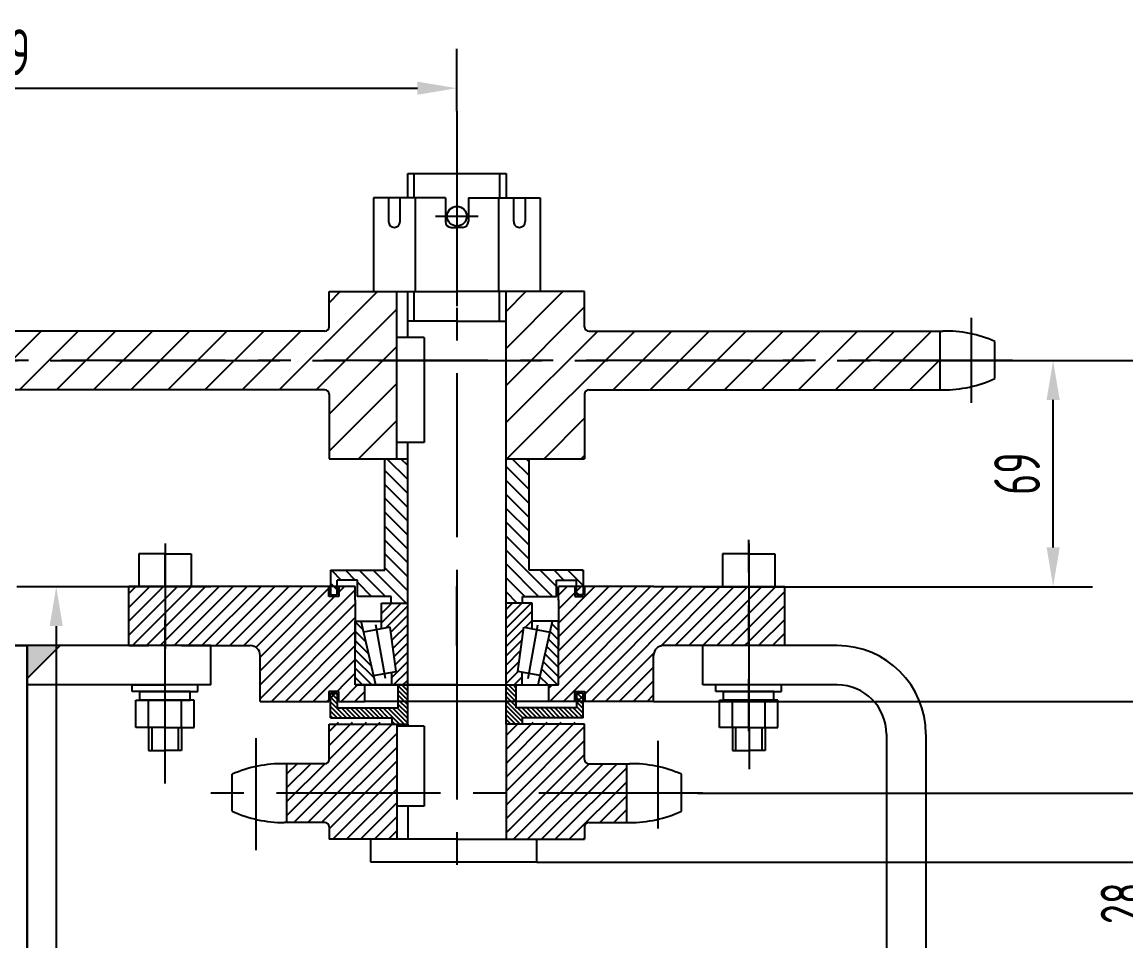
# Model space of a CAD drawing. Header units: millimetres. Extents: x 0 to 10092, y -1 to 7128.
# Drawn here: x 5688 to 6697, y 2661 to 3502 of the extents above; entities that cross this region are included whole.
import ezdxf

# ---------------------------------------------------------------- set-up
doc = ezdxf.new("R2010")
doc.units = ezdxf.units.MM
doc.header["$LTSCALE"] = 120
doc.linetypes.add('G', pattern=[2, 1.25, -0.25, 0.25, -0.25])
for name, color, linetype in [('01', 7, 'Continuous'), ('02', 1, 'Continuous'), ('05', 4, 'G'), ('08', 1, 'Continuous'), ('10', 1, 'Continuous'), ('L1GEA', 7, 'Continuous')]:
    doc.layers.add(name, color=color, linetype=linetype)
doc.styles.get("Standard").update_dxf_attribs({"font": 'isocp', "width": 0.707, "bigfont": 'intecad.shx'})
doc.dimstyles.new('INTE', dxfattribs={"dimscale": 12, "dimtxt": 3.5, "dimasz": 3, "dimexe": 3, "dimexo": 0, "dimgap": 1, "dimtad": 1, "dimdec": 3, "dimdsep": 46, "dimtxsty": 'Standard', "dimcen": 0, "dimclrd": 1, "dimclre": 1, "dimclrt": 3, "dimaunit": 1, "dimadec": 0, "dimazin": 0, "dimtfac": 1, "dimtdec": 3, "dimtmove": 0, "dimatfit": 0, "dimfxl": 3, "dimarcsym": 0})
pattern_1 = [(135, (-9217.6504, -6187.3764), (-2.12132034, -2.12132034), [])]

# ---------------------------------------------------------------- blocks, each defined once
blk = doc.blocks.new('*D141')
at = {"layer": '08', "color": 1, "lineweight": -2}
for p, q in [((6728.3, 2916.7), (6728.3, 2952.7)), ((6310.3, 2880.7), (6764.3, 2880.7)), ((6728.3, 2880.7), (6728.3, 2796.7)), ((6305.5, 2796.7), (6764.3, 2796.7)), ((6728.3, 2760.7), (6728.3, 2667.3))]:
    blk.add_line(p, q, dxfattribs=at)
at = {"layer": '08', "color": 1}
for points in [[(6722.3, 2916.7), (6734.3, 2916.7), (6728.3, 2880.7)], [(6722.3, 2760.7), (6734.3, 2760.7), (6728.3, 2796.7)]]:
    blk.add_solid(points, dxfattribs=at)
at = {"layer": 'Defpoints', "color": 0}
for p in [(6310.3, 2880.7), (6305.5, 2796.7), (6728.3, 2796.7)]:
    blk.add_point(p, dxfattribs=at)
at = {"layer": '08', "color": 3, "insert": (6695.3, 2696), "char_height": 42, "attachment_point": 5, "rotation": 90}
blk.add_mtext('28', dxfattribs=at)
blk = doc.blocks.new('*D142')
at = {"layer": '08', "color": 1, "lineweight": -2}
for p, q in [((6892, 2916.7), (6892, 2952.7)), ((6265.3, 2880.7), (6928, 2880.7)), ((6892, 2880.7), (6892, 2733.7)), ((6158.5, 2733.7), (6928, 2733.7)), ((6892, 2697.7), (6892, 2600))]:
    blk.add_line(p, q, dxfattribs=at)
at = {"layer": '08', "color": 1}
for points in [[(6886, 2916.7), (6898, 2916.7), (6892, 2880.7)], [(6886, 2697.7), (6898, 2697.7), (6892, 2733.7)]]:
    blk.add_solid(points, dxfattribs=at)
at = {"layer": 'Defpoints', "color": 0}
for p in [(6265.3, 2880.7), (6158.5, 2733.7), (6892, 2733.7)]:
    blk.add_point(p, dxfattribs=at)
at = {"layer": '08', "color": 3, "insert": (6859, 2630.8), "char_height": 42, "attachment_point": 5, "rotation": 90}
blk.add_mtext('49', dxfattribs=at)
blk = doc.blocks.new('*D144')
at = {"layer": '08', "color": 1, "lineweight": -2}
for p, q in [((5248.3, 3334.9), (5248.3, 3477.9)), ((6085.3, 3421), (6085.3, 3477.9)), ((5284.3, 3441.9), (6049.3, 3441.9))]:
    blk.add_line(p, q, dxfattribs=at)
at = {"layer": '08', "color": 1}
for points in [[(5284.3, 3447.9), (5284.3, 3435.9), (5248.3, 3441.9)], [(6049.3, 3447.9), (6049.3, 3435.9), (6085.3, 3441.9)]]:
    blk.add_solid(points, dxfattribs=at)
at = {"layer": 'Defpoints', "color": 0}
for p in [(6085.3, 3441.9), (6085.3, 3421), (5248.3, 3334.9)]:
    blk.add_point(p, dxfattribs=at)
at = {"layer": '08', "color": 3, "insert": (5666.8, 3474.9), "char_height": 42, "attachment_point": 5}
blk.add_mtext('279', dxfattribs=at)
blk = doc.blocks.new('*D147')
at = {"layer": '08', "color": 1, "lineweight": -2}
for p, q in [((6472.4, 3192.7), (6666.8, 3192.7)), ((6630.8, 3021.7), (6630.8, 3156.7)), ((6310.3, 2985.7), (6666.8, 2985.7))]:
    blk.add_line(p, q, dxfattribs=at)
at = {"layer": '08', "color": 1}
for points in [[(6624.8, 3156.7), (6636.8, 3156.7), (6630.8, 3192.7)], [(6624.8, 3021.7), (6636.8, 3021.7), (6630.8, 2985.7)]]:
    blk.add_solid(points, dxfattribs=at)
at = {"layer": 'Defpoints', "color": 0}
for p in [(6472.4, 3192.7), (6630.8, 3192.7), (6310.3, 2985.7)]:
    blk.add_point(p, dxfattribs=at)
at = {"layer": '08', "color": 3, "insert": (6597.8, 3089.2), "char_height": 42, "attachment_point": 5, "rotation": 90}
blk.add_mtext('69', dxfattribs=at)
blk = doc.blocks.new('*D148')
at = {"layer": '08', "color": 1, "lineweight": -2}
for p, q in [((5860.3, 2985.7), (5682.8, 2985.7)), ((5718.8, 2949.7), (5718.8, 921.7)), ((5408.5, 885.7), (5754.8, 885.7))]:
    blk.add_line(p, q, dxfattribs=at)
at = {"layer": '08', "color": 1}
for points in [[(5712.8, 2949.7), (5724.8, 2949.7), (5718.8, 2985.7)], [(5712.8, 921.7), (5724.8, 921.7), (5718.8, 885.7)]]:
    blk.add_solid(points, dxfattribs=at)
at = {"layer": 'Defpoints', "color": 0}
for p in [(5860.3, 2985.7), (5408.5, 885.7), (5718.8, 885.7)]:
    blk.add_point(p, dxfattribs=at)
at = {"layer": '08', "color": 3, "insert": (5685.8, 1935.7), "char_height": 42, "attachment_point": 5, "rotation": 90}
blk.add_mtext('700', dxfattribs=at)
blk = doc.blocks.new('*D149')
at = {"layer": '08', "color": 1, "lineweight": -2}
for p, q in [((6664.1, 3192.7), (7049.1, 3192.7)), ((7013.1, 2832.7), (7013.1, 3156.7)), ((6305.5, 2796.7), (7049.1, 2796.7))]:
    blk.add_line(p, q, dxfattribs=at)
at = {"layer": '08', "color": 1}
for points in [[(7007.1, 3156.7), (7019.1, 3156.7), (7013.1, 3192.7)], [(7007.1, 2832.7), (7019.1, 2832.7), (7013.1, 2796.7)]]:
    blk.add_solid(points, dxfattribs=at)
at = {"layer": 'Defpoints', "color": 0}
for p in [(6664.1, 3192.7), (7013.1, 3192.7), (6305.5, 2796.7)]:
    blk.add_point(p, dxfattribs=at)
at = {"layer": '08', "color": 3, "insert": (6980.1, 2994.7), "char_height": 42, "attachment_point": 5, "rotation": 90}
blk.add_mtext('132', dxfattribs=at)
blk = doc.blocks.new('*U138')
at = {"layer": '01'}
for p, q in [((-28.6, 25.43), (0, 25.43)), ((-28.6, 3.5), (-28.6, 25.43)), ((0, 25.43), (0, 0)), ((-28.6, 20.82), (-21.35, 20.82)), ((-21.35, 17.32), (-28.6, 17.32)), ((-19.6, 19.07), (-19.6, 19.07)), ((-28.6, 12.71), (0, 12.71)), ((-28.6, 3.5), (-21.35, 3.5)), ((-19.6, 1.75), (-19.6, 0)), ((-19.6, -1.75), (-19.6, 0)), ((0, -25.43), (0, 0)), ((-28.6, -3.5), (-28.6, -25.43)), ((-28.6, -3.5), (-21.35, -3.5)), ((-28.6, -12.71), (0, -12.71)), ((-21.35, -17.32), (-28.6, -17.32)), ((-19.6, -19.07), (-19.6, -19.07)), ((-28.6, -20.82), (-21.35, -20.82)), ((-28.6, -25.43), (0, -25.43))]:
    blk.add_line(p, q, dxfattribs=at)
for centre, start, end in [((-21.35, 19.07), 0, 90), ((-21.35, 19.07), 270, 0), ((-21.35, 1.75), 0.0941, 90), ((-21.35, -1.75), 270.0001, 359.9059), ((-21.35, -19.07), 0, 90), ((-21.35, -19.07), 270, 0)]:
    blk.add_arc(centre, 1.75, start, end, dxfattribs=at)
at = {"layer": '05'}
blk.add_line((-31.77, 0), (4.43, 0), dxfattribs=at)
blk = doc.blocks.new('*U91')
at = {"layer": '01'}
for p, q in [((-8.4, 0), (-8.4, 8.89)), ((-8.4, 8.89), (0, 8.89)), ((0, 8.89), (0, 0)), ((-8.4, 5), (0, 5)), ((0, -8.89), (0, 0)), ((-8.4, 0), (-8.4, -8.89)), ((-8.4, -5), (0, -5)), ((-8.4, -8.89), (0, -8.89))]:
    blk.add_line(p, q, dxfattribs=at)
at = {"layer": '05'}
blk.add_line((-9.45, 0), (1.05, 0), dxfattribs=at)

msp = doc.modelspace()

# ---------------------------------------------------------------- hatches: boundary and pattern name
at = {"layer": '01', "linetype": 'Continuous'}
msp.add_hatch(color=7, dxfattribs=at).paths.add_polyline_path([(5722.3343, 2931.7366), (5692.3343, 2931.7366), (5692.3343, 2901.7366)])
at = {"layer": '02', "linetype": 'Continuous'}
h = msp.add_hatch(dxfattribs=at)
h.set_pattern_fill('_USER', color=1, scale=24, angle=45, style=0, pattern_type=0)
h.set_pattern_definition([(45, (5033.52, 1937.205), (-16.97056, 16.97056), [])])
h.paths.add_polyline_path([(6028.0697, 3192.7377), (5982.8381, 3255.7326), (5968.4541, 3255.7326), (5968.4541, 3223.4802, -0.414213562), (5964.6441, 3219.6702), (5643.1591, 3219.6702), (5643.1591, 3192.7377)])
h.paths.add_polyline_path([(5968.4541, 3161.9952), (5968.4541, 3102.7358), (6030.4343, 3102.7358), (6030.4343, 3189.4445), (6028.0697, 3192.7377), (5643.1591, 3192.7377), (5643.1591, 3165.8052), (5964.6441, 3165.8052, -0.414213562)])
h.paths.add_polyline_path([(6030.4343, 3255.7326), (6009.0593, 3255.7326), (5982.8381, 3255.7326), (6028.0697, 3192.7377), (6030.4343, 3192.7377)])
h.paths.add_polyline_path([(6143.6713, 3102.7358), (6202.2145, 3102.7358), (6202.2145, 3161.9952, -0.414213562), (6206.0245, 3165.8052), (6527.5094, 3165.8052), (6527.5094, 3192.7377), (6196.3021, 3192.7377)])
h.paths.add_polyline_path([(6196.3021, 3192.7377), (6130.3343, 3192.7377), (6130.3343, 3102.7358), (6143.6713, 3102.7358)])
h.paths.add_polyline_path([(6196.3021, 3192.7377), (6212.0515, 3219.6702), (6206.0245, 3219.6702, -0.414213562), (6202.2145, 3223.4802), (6202.2145, 3255.7326), (6130.3343, 3255.7326), (6130.3343, 3192.7377)])
h.paths.add_polyline_path([(6212.0515, 3219.6702), (6196.3021, 3192.7377), (6527.5094, 3192.7377), (6527.5094, 3219.6702)])
h.paths.add_polyline_path([(5670.9135, 3210.0077), (5675.1804, 3210.0077), (5675.1804, 3215.5462), (5670.9135, 3215.5462)], flags=24)
h.paths.add_polyline_path([(6141.6645, 3100.1558), (6145.9314, 3100.1558), (6145.9314, 3105.6942), (6141.6645, 3105.6942)], flags=9)
h = msp.add_hatch(dxfattribs=at)
h.set_pattern_fill('_USER', color=1, scale=9, angle=45, style=0, pattern_type=0)
h.set_pattern_definition([(45, (-25502.453, -9330.994), (-6.363961, 6.363961), [])])
h.paths.add_polyline_path([(5818.3343, 2985.7366), (5818.3343, 2931.7366), (5860.3343, 2931.7366), (5896.3343, 2931.7366, -0.414213562), (5905.3343, 2922.7366), (5905.3343, 2880.7366), (6001.1048, 2880.7366), (6001.1048, 2895.7318), (5995.3343, 2895.7318, -0.414213562), (5992.3343, 2898.7318), (5992.3343, 2931.7318), (5992.3343, 2973.7318), (5992.3343, 2985.7366)])
h.paths.add_polyline_path([(5785.3343, 2931.7366), (5803.3343, 2931.7366), (5818.3343, 2931.7366), (5818.3343, 2985.7366), (5794.3343, 2985.7366), (5785.3343, 2985.7366)])
h.paths.add_polyline_path([(6178.3343, 2985.7366), (6178.3343, 2973.4318), (6178.3343, 2931.7318), (6178.3343, 2898.7318, -0.414213562), (6175.3343, 2895.7318), (6169.5638, 2895.7318), (6169.5638, 2880.7366), (6265.3343, 2880.7366), (6265.3343, 2922.7366, -0.414213562), (6274.3343, 2931.7366), (6337.3343, 2931.7366), (6352.3343, 2931.7366), (6352.3343, 2985.7366), (6265.3343, 2985.7366)])
h.paths.add_polyline_path([(6352.5907, 2931.7366), (6385.3343, 2931.7366), (6385.3343, 2985.7366), (6352.4548, 2985.7366)])
h = msp.add_hatch(dxfattribs=at)
h.set_pattern_fill('_USER', color=1, scale=3, angle=135, style=0, pattern_type=0)
h.set_pattern_definition(pattern_1)
h.paths.add_polyline_path([(5975.8343, 2888.2414), (5969.8343, 2888.2414), (5969.8343, 2880.7414), (5975.8343, 2880.7414)])
h = msp.add_hatch(dxfattribs=at)
h.set_pattern_fill('_USER', color=1, scale=3, angle=135, style=0, pattern_type=0)
h.set_pattern_definition(pattern_1)
h.paths.add_polyline_path([(6200.8343, 2888.2414), (6194.8343, 2888.2414), (6194.8343, 2880.7414), (6200.8343, 2880.7414)])
at = {"layer": '10'}
h = msp.add_hatch(dxfattribs=at)
h.set_pattern_fill('_USER', color=256, scale=9, angle=135, style=0, pattern_type=0)
h.set_pattern_definition([(135, (-7627.879, -7749.299), (-6.363961, -6.363961), [])])
h.paths.add_polyline_path([(6200.8343, 3000.7401), (6151.3343, 3000.7401), (6151.3343, 3102.7358), (6130.3343, 3102.7358), (6130.3343, 2985.7366), (6176.3419, 2985.7366), (6176.3419, 2991.7401), (6194.8343, 2991.7401), (6194.8343, 2985.7366), (6200.8343, 2985.7366)])
h.paths.add_polyline_path([(6176.3419, 2985.7366), (6130.3343, 2985.7366), (6130.3343, 2970.7318), (6145.3343, 2970.7318), (6145.3343, 2976.7302), (6176.3419, 2976.7302)])
h.paths.add_polyline_path([(6040.3343, 3102.7358), (6019.3343, 3102.7358), (6019.3343, 3000.7401), (5969.8343, 3000.7401), (5969.8343, 2985.7366), (5975.8343, 2985.7366), (5975.8343, 2991.7401), (5994.3267, 2991.7401), (5994.3267, 2985.7366), (6040.3343, 2985.7366)])
h.paths.add_polyline_path([(6040.3343, 2985.7366), (5994.3267, 2985.7366), (5994.3267, 2976.7302), (6025.3343, 2976.7302), (6025.3343, 2970.7318), (6040.3343, 2970.7318)])
h.paths.add_polyline_path([(5975.8343, 2985.7366), (5969.8343, 2985.7366), (5969.8343, 2978.2318), (5975.8343, 2978.2318)])
h.paths.add_polyline_path([(6200.8343, 2985.7366), (6194.8343, 2985.7366), (6194.8343, 2978.2318), (6200.8343, 2978.2318)])
h = msp.add_hatch(dxfattribs=at)
h.set_pattern_fill('_USER', color=256, scale=6, angle=225, style=0, pattern_type=0)
h.set_pattern_definition([(225, (6085.334, 2970.732), (4.24264, -4.24264), [])])
h.paths.add_polyline_path([(6040.3343, 2970.7318), (6016.3343, 2970.7318), (6016.3343, 2947.1726), (6024.1802, 2948.5938), (6029.6669, 2908.013), (6025.6913, 2907.2929), (6025.6913, 2895.7318), (6040.3343, 2895.7318)])
h.paths.add_polyline_path([(6130.3343, 2895.7318), (6144.9773, 2895.7318), (6144.9773, 2907.2929), (6141.0016, 2908.013), (6146.4884, 2948.5938), (6154.3343, 2947.1726), (6154.3343, 2970.7318), (6130.3343, 2970.7318)])
h = msp.add_hatch(dxfattribs=at)
h.set_pattern_fill('_USER', color=256, scale=6, angle=134.9999992, style=0, pattern_type=0)
h.set_pattern_definition([(135, (6085.334, 2970.732), (-4.24264, -4.24264), [])])
h.paths.add_polyline_path([(5997.7216, 2954.2318), (5992.3343, 2954.2318), (5992.3343, 2895.7318), (6011.0483, 2895.7318)])
h.paths.add_polyline_path([(6178.3343, 2954.2318), (6172.9469, 2954.2318), (6159.6203, 2895.7318), (6178.3343, 2895.7318)])
h = msp.add_hatch(dxfattribs=at)
h.set_pattern_fill('_USER', color=256, scale=3, angle=135, style=0, pattern_type=0)
h.set_pattern_definition(pattern_1)
h.paths.add_polyline_path([(6040.3343, 2880.7414), (6031.3343, 2880.7414), (6031.3343, 2874.7414), (5975.8343, 2874.7414), (5975.8343, 2880.7414), (5969.8343, 2880.7414), (5969.8343, 2865.7414), (6025.6913, 2865.7414), (6025.6913, 2859.7414), (6032.8343, 2859.7414), (6040.3343, 2859.7414)])
h.paths.add_polyline_path([(6040.3343, 2895.7366), (6031.3343, 2895.7366), (6031.3343, 2880.7414), (6040.3343, 2880.7414)])
h.paths.add_polyline_path([(6139.3343, 2895.7366), (6130.3343, 2895.7366), (6130.3343, 2880.7414), (6139.3343, 2880.7414)])
h.paths.add_polyline_path([(6200.8343, 2880.7414), (6194.8343, 2880.7414), (6194.8343, 2874.7414), (6139.3343, 2874.7414), (6139.3343, 2880.7414), (6130.3343, 2880.7414), (6130.3343, 2859.7414), (6137.8343, 2859.7414), (6144.9773, 2859.7414), (6144.9773, 2865.7414), (6200.8343, 2865.7414)])
h = msp.add_hatch(dxfattribs=at)
h.set_pattern_fill('_USER', color=256, scale=9, angle=45, style=0, pattern_type=0)
h.set_pattern_definition([(45, (-9217.65, -6185.486), (-6.363961, 6.363961), [])])
h.paths.add_polyline_path([(6202.2145, 2861.6314), (6137.8343, 2861.6314), (6130.3343, 2861.6314), (6130.3343, 2796.7266), (6240.7681, 2796.7266), (6240.7681, 2823.6591), (6206.0245, 2823.6591, -0.414213562), (6202.2145, 2827.4691)])
h.paths.add_polyline_path([(6240.7681, 2796.7266), (6130.3343, 2796.7266), (6130.3343, 2754.7941), (6202.2145, 2754.7941), (6202.2145, 2765.9841, -0.414213562), (6206.0245, 2769.7941), (6240.7681, 2769.7941)])
h.paths.add_polyline_path([(6030.4343, 2861.6314), (5968.4541, 2861.6314), (5968.4541, 2827.4691, -0.414213562), (5964.6441, 2823.6591), (5929.9004, 2823.6591), (5929.9004, 2796.7266), (6030.4343, 2796.7266)])
h.paths.add_polyline_path([(6030.4343, 2796.7266), (5929.9004, 2796.7266), (5929.9004, 2769.7941), (5964.6441, 2769.7941, -0.414213562), (5968.4541, 2765.9841), (5968.4541, 2754.7941), (6030.4343, 2754.7941)])

# ---------------------------------------------------------------- linework, layer by layer
for p, q in [((6040.3343, 3213.7358), (6040.3343, 3255.7326)), ((6130.3343, 2859.7414), (6130.3343, 3255.7326)), ((6527.5094, 3165.8052), (6527.5094, 3219.6702)), ((6040.3343, 2857.9041), (6040.3343, 3117.7358)), ((5929.9004, 2769.7941), (5929.9004, 2823.6591)), ((6240.7681, 2769.7941), (6240.7681, 2823.6591))]:
    msp.add_line(p, q)
for centre, radius, start, end in [((6531.7423, 3105.3842), 114.3, 66.3598745, 90.8982045), ((6529.9664, 3280.1052), 114.3, 269.9920503, 294.6155737), ((5925.7319, 2709.0528), 114.6194, 89.1366244, 113.6054047), ((6245.001, 2709.3732), 114.3, 66.3598745, 90.8982045), ((5927.4434, 2884.0941), 114.3, 245.3844261, 270.0079493), ((6243.2251, 2884.0941), 114.3, 269.9920503, 294.6155737)]:
    msp.add_arc(centre, radius, start, end)
at = {"layer": '01'}
for p, q in [((6040.3343, 3341.5326), (6040.3343, 3363.7326)), ((6040.3343, 3363.7326), (6130.3343, 3363.7326)), ((6130.3343, 3363.7326), (6130.3343, 3341.5326)), ((6085.3343, 3228.7358), (6040.3343, 3228.7358)), ((6085.3343, 3228.7358), (6130.3343, 3228.7358)), ((5964.6441, 3219.6702), (5640.718, 3219.6702)), ((6055.3343, 3213.7358), (6030.4343, 3213.7358)), ((6206.0245, 3219.6702), (6529.9505, 3219.6702)), ((5964.6441, 3165.8052), (5640.718, 3165.8052)), ((5968.4541, 3161.9952), (5968.4541, 3102.7358)), ((6202.2145, 3161.9952), (6202.2145, 3102.7358)), ((6206.0245, 3165.8052), (6529.9505, 3165.8052)), ((6055.3343, 3117.7358), (6030.4343, 3117.7358)), ((5968.4541, 3102.7358), (6040.3343, 3102.7358)), ((6019.3343, 3000.7449), (6019.3343, 3102.7358)), ((6130.3343, 3102.7358), (6202.2145, 3102.7358)), ((6151.3343, 3000.7449), (6151.3343, 3102.7358)), ((5794.3343, 3015.7366), (5794.3343, 2985.7366)), ((5818.3343, 3015.7366), (5794.3343, 3015.7366)), ((5818.3343, 3015.7366), (5842.3343, 3015.7366)), ((5842.3343, 3015.7366), (5842.3343, 2985.7366)), ((6328.3343, 3015.7366), (6328.3343, 2985.7366)), ((6352.3343, 3015.7366), (6328.3343, 3015.7366)), ((6352.3343, 3015.7366), (6376.3343, 3015.7366)), ((6376.3343, 3015.7366), (6376.3343, 2985.7366)), ((5994.3267, 2976.7302), (5994.3267, 2991.7401)), ((6176.3419, 2976.7302), (6176.3419, 2991.7401)), ((6176.3419, 2976.7302), (6176.3419, 2991.7401)), ((5794.3343, 2985.7366), (5818.3343, 2985.7366)), ((5842.3343, 2985.7366), (5818.3343, 2985.7366)), ((5994.3267, 2976.7302), (5994.3267, 2988.7401)), ((6176.3419, 2976.7302), (6176.3419, 2988.7401)), ((6176.3419, 2976.7302), (6176.3419, 2988.7401)), ((6025.3343, 2976.7302), (5994.3267, 2976.7302)), ((6025.3343, 2976.7302), (5994.3267, 2976.7302)), ((6016.3343, 2970.7318), (6040.3343, 2970.7318)), ((6016.3343, 2947.1726), (6016.3343, 2970.7318)), ((6025.3343, 2970.727), (6025.3343, 2976.7302)), ((6040.3343, 2895.7318), (6040.3343, 2970.7318)), ((6130.3343, 2895.7318), (6130.3343, 2970.7318)), ((6154.3343, 2970.7318), (6130.3343, 2970.7318)), ((6145.3343, 2970.727), (6145.3343, 2976.7302)), ((6145.3343, 2976.7302), (6176.3419, 2976.7302)), ((6145.3343, 2976.7302), (6176.3419, 2976.7302)), ((6154.3343, 2947.1726), (6154.3343, 2970.7318)), ((5992.3343, 2895.7318), (5992.3343, 2954.2318)), ((5992.3343, 2954.2318), (6016.3343, 2954.2318)), ((6011.0483, 2895.7318), (5997.7216, 2954.2318)), ((6178.3343, 2954.2318), (6154.3343, 2954.2318)), ((6159.6203, 2895.7318), (6172.9469, 2954.2318)), ((6178.3343, 2895.7318), (6178.3343, 2954.2318)), ((6024.1802, 2948.5938), (6000.0036, 2944.2147)), ((6029.6669, 2908.013), (6024.1802, 2948.5938)), ((6141.0016, 2908.013), (6146.4884, 2948.5938)), ((6146.4884, 2948.5938), (6170.665, 2944.2147)), ((5785.3343, 2931.7366), (5803.3343, 2931.7366)), ((5833.3343, 2931.7366), (5896.3343, 2931.7366)), ((5860.3343, 2895.7366), (5860.3343, 2931.7366)), ((6009.0992, 2904.2876), (6029.6669, 2908.013)), ((6025.6913, 2895.7318), (6025.6913, 2907.2929)), ((6161.5693, 2904.2876), (6141.0016, 2908.013)), ((6144.9773, 2895.7318), (6144.9773, 2907.2929)), ((5788.3343, 2895.7366), (5818.3343, 2895.7366)), ((5788.3343, 2889.7366), (5788.3343, 2895.7366)), ((5818.3343, 2889.7366), (5788.3343, 2889.7366)), ((5795.2343, 2889.7366), (5818.3343, 2889.7366)), ((5795.2343, 2881.9366), (5795.2343, 2889.7366)), ((5848.3343, 2895.7366), (5818.3343, 2895.7366)), ((5818.3343, 2889.7366), (5848.3343, 2889.7366)), ((5841.4343, 2889.7366), (5818.3343, 2889.7366)), ((5841.4343, 2881.9366), (5841.4343, 2889.7366)), ((5848.3343, 2889.7366), (5848.3343, 2895.7366)), ((6085.3343, 2895.7318), (5992.3343, 2895.7318)), ((6085.3343, 2895.7318), (6025.6913, 2895.7318)), ((6031.3343, 2895.7366), (6031.3343, 2874.7414)), ((6085.3343, 2895.7318), (6144.9773, 2895.7318)), ((6085.3343, 2895.7318), (6178.3343, 2895.7318)), ((6139.3343, 2895.7366), (6139.3343, 2874.7414)), ((6322.3343, 2889.7366), (6322.3343, 2895.7366)), ((6352.3343, 2889.7366), (6322.3343, 2889.7366)), ((6329.2343, 2889.7366), (6352.3343, 2889.7366)), ((6329.2343, 2881.9366), (6329.2343, 2889.7366)), ((6375.4343, 2889.7366), (6352.3343, 2889.7366)), ((6352.3343, 2889.7366), (6382.3343, 2889.7366)), ((6375.4343, 2881.9366), (6375.4343, 2889.7366)), ((6382.3343, 2889.7366), (6382.3343, 2895.7366)), ((5818.3343, 2881.9366), (5795.2343, 2881.9366)), ((5818.3343, 2881.9366), (5841.4343, 2881.9366)), ((5905.3343, 2880.7366), (5968.3343, 2880.7414)), ((6265.3343, 2880.7366), (6169.5638, 2880.7366)), ((6352.3343, 2881.9366), (6329.2343, 2881.9366)), ((6352.3343, 2881.9366), (6375.4343, 2881.9366)), ((5968.4541, 2827.4691), (5968.4541, 2859.7414)), ((5968.4541, 2859.7414), (6032.8343, 2859.7414)), ((6025.6913, 2865.7414), (6025.6913, 2859.7414)), ((6030.4343, 2859.7414), (6030.4343, 2754.7341)), ((6055.3343, 2857.9041), (6030.4343, 2857.9041)), ((6032.8343, 2859.7414), (6040.3343, 2859.7414)), ((6032.8343, 2859.7414), (6040.3343, 2859.7414)), ((6040.3343, 2859.7414), (6040.3343, 2857.9041)), ((6040.3343, 2859.7414), (6040.3343, 2857.9041)), ((6055.3343, 2857.9041), (6055.3343, 2784.7941)), ((6137.8343, 2859.7414), (6130.3343, 2859.7414)), ((6130.3343, 2859.7414), (6130.3343, 2754.7341)), ((6202.2145, 2859.7414), (6137.8343, 2859.7414)), ((6144.9773, 2865.7414), (6144.9773, 2859.7414)), ((6144.9773, 2865.7414), (6144.9773, 2859.7414)), ((6202.2145, 2827.4691), (6202.2145, 2859.7414)), ((6202.2145, 2827.4691), (6202.2145, 2859.7414)), ((5803.3343, 2856.7366), (5803.3343, 2835.7366)), ((5833.3343, 2856.7366), (5833.3343, 2835.7366)), ((6337.3343, 2856.7366), (6337.3343, 2835.7366)), ((6367.3343, 2856.7366), (6367.3343, 2835.7366)), ((5803.3343, 2835.7366), (5818.3343, 2835.7366)), ((5833.3343, 2835.7366), (5818.3343, 2835.7366)), ((6337.3343, 2835.7366), (6352.3343, 2835.7366)), ((6337.3343, 2835.7366), (6352.3343, 2835.7366)), ((6367.3343, 2835.7366), (6352.3343, 2835.7366)), ((6367.3343, 2835.7366), (6352.3343, 2835.7366)), ((5964.6441, 2823.6591), (5927.4593, 2823.6591)), ((6206.0245, 2823.6591), (6243.2093, 2823.6591)), ((6055.3343, 2784.7941), (6030.4343, 2784.7941)), ((6040.3343, 2784.7941), (6040.3343, 2754.7341)), ((6040.3343, 2784.7941), (6040.3343, 2754.7341)), ((5964.6441, 2769.7941), (5927.4593, 2769.7941)), ((6206.0245, 2769.7941), (6243.2093, 2769.7941)), ((5968.4541, 2765.9841), (5968.4541, 2754.7341)), ((6202.2145, 2765.9841), (6202.2145, 2754.7341)), ((6202.2145, 2765.9841), (6202.2145, 2754.7341)), ((6085.3343, 2754.7341), (5968.4541, 2754.7341)), ((6006.3968, 2754.7341), (6006.3968, 2733.7386)), ((6085.3343, 2754.7341), (6202.2145, 2754.7341)), ((6158.4882, 2733.7386), (6158.4882, 2754.7341)), ((6006.3968, 2733.7386), (6158.4882, 2733.7386))]:
    msp.add_line(p, q, dxfattribs=at)
at = {"layer": '01', "color": 7, "linetype": 'Continuous'}
for p, q in [((6030.4343, 3102.7358), (6030.4343, 3255.7326)), ((5969.8343, 3000.7401), (6019.3343, 3000.7401)), ((5969.8343, 3000.7401), (5969.8343, 2978.2318)), ((6197.3419, 3000.7401), (6151.3343, 3000.7401)), ((6200.8343, 3000.7401), (6151.3343, 3000.7401)), ((6200.8343, 3000.7401), (6200.8343, 2978.2318)), ((5994.3267, 2991.7401), (5975.8343, 2991.7401)), ((5975.8343, 2978.2318), (5975.8343, 2991.7318)), ((6176.3419, 2991.7401), (6194.8343, 2991.7401)), ((6194.8343, 2978.2318), (6194.8343, 2991.7318)), ((5992.3343, 2985.7366), (5785.3343, 2985.7366)), ((5785.3343, 2931.7366), (5785.3343, 2985.7366)), ((5968.3343, 2976.7273), (5968.3343, 2985.7414)), ((5968.3343, 2976.7177), (5968.3343, 2985.7318)), ((5977.3343, 2985.7414), (5977.3343, 2976.7273)), ((5977.3343, 2985.7318), (5977.3343, 2976.7177)), ((5992.3343, 2973.4318), (5992.3343, 2985.7366)), ((6085.3343, 2931.7318), (6085.3343, 2985.7318)), ((6178.3343, 2973.4318), (6178.3343, 2985.7366)), ((6265.3343, 2985.7366), (6178.3343, 2985.7366)), ((6193.3343, 2985.7414), (6193.3343, 2976.7273)), ((6193.3343, 2985.7318), (6193.3343, 2976.7177)), ((6202.3343, 2976.7273), (6202.3343, 2985.7414)), ((6202.3343, 2976.7177), (6202.3343, 2985.7318)), ((6265.3343, 2985.7366), (6385.3343, 2985.7366)), ((6385.3343, 2931.7366), (6385.3343, 2985.7366)), ((5977.3343, 2976.7273), (5968.3343, 2976.7273)), ((5977.3343, 2976.7177), (5968.3343, 2976.7177)), ((5969.8343, 2978.2318), (5975.8343, 2978.2318)), ((5992.3343, 2973.7318), (5992.3343, 2931.7318)), ((6178.3343, 2973.7318), (6178.3343, 2931.7318)), ((6193.3343, 2976.7273), (6202.3343, 2976.7273)), ((6193.3343, 2976.7177), (6202.3343, 2976.7177)), ((6200.8343, 2978.2318), (6194.8343, 2978.2318)), ((6085.3343, 2942.9309), (6085.3343, 2903.9671)), ((5341.3343, 2931.7366), (5692.3343, 2931.7366)), ((5692.3343, 2931.7366), (5452.3343, 2931.7366)), ((5860.3343, 2931.7366), (5692.3343, 2931.7366)), ((5692.3343, 2931.7366), (5692.3343, 2895.7366)), ((5692.3343, 2931.7366), (5692.3343, 2151.7366)), ((5692.3343, 2556.7366), (5692.3343, 2931.7366)), ((5860.3343, 2931.7366), (5692.3343, 2931.7366)), ((5722.3343, 2931.7366), (5692.3343, 2901.7366)), ((5992.3343, 2895.7318), (5992.3343, 2931.7318)), ((6085.3343, 2931.7318), (6085.3343, 2877.7318)), ((6178.3343, 2895.7318), (6178.3343, 2931.7318)), ((6337.3343, 2931.7366), (6274.3343, 2931.7366)), ((6433.3343, 2931.7366), (6310.3343, 2931.7366)), ((6310.3343, 2895.7366), (6310.3343, 2931.7366)), ((5905.3343, 2880.7366), (5905.3343, 2922.7366)), ((6265.3343, 2880.7366), (6265.3343, 2922.7366)), ((5692.3343, 2895.7366), (5692.3343, 2901.7366)), ((5860.3343, 2895.7366), (5692.3343, 2895.7366)), ((5860.3343, 2895.7366), (5692.3343, 2895.7366)), ((5977.3343, 2889.7554), (5968.3343, 2889.7554)), ((5968.3343, 2889.7554), (5968.3343, 2880.7366)), ((5977.3343, 2889.7554), (5968.3343, 2889.7554)), ((5968.3343, 2889.7554), (5968.3343, 2880.7414)), ((5969.8343, 2865.7414), (5969.8343, 2888.2414)), ((5969.8343, 2888.2414), (5975.8343, 2888.2414)), ((5975.8343, 2888.2414), (5975.8343, 2874.7414)), ((5977.3343, 2880.7366), (5977.3343, 2889.7554)), ((5977.3343, 2880.7414), (5977.3343, 2889.7554)), ((6040.3343, 2895.7366), (5992.3343, 2895.7366)), ((5992.3343, 2895.7318), (6001.1048, 2895.7318)), ((6001.1048, 2880.7366), (6001.1048, 2895.7318)), ((6001.1048, 2895.7318), (6169.5638, 2895.7318)), ((6001.1048, 2880.7366), (6001.1048, 2895.7318)), ((6130.3343, 2895.7366), (6178.3343, 2895.7366)), ((6137.8343, 2895.7318), (6178.3343, 2895.7318)), ((6169.5638, 2880.7366), (6169.5638, 2895.7318)), ((6169.5638, 2880.7366), (6169.5638, 2895.7318)), ((6193.3343, 2880.7366), (6193.3343, 2889.7554)), ((6193.3343, 2889.7554), (6202.3343, 2889.7554)), ((6193.3343, 2880.7414), (6193.3343, 2889.7554)), ((6193.3343, 2889.7554), (6202.3343, 2889.7554)), ((6200.8343, 2888.2414), (6194.8343, 2888.2414)), ((6194.8343, 2888.2414), (6194.8343, 2874.7414)), ((6200.8343, 2865.7414), (6200.8343, 2888.2414)), ((6202.3343, 2889.7554), (6202.3343, 2880.7366)), ((6202.3343, 2889.7554), (6202.3343, 2880.7414)), ((6433.3343, 2895.7366), (6310.3343, 2895.7366)), ((5977.3343, 2880.7366), (6001.1048, 2880.7366)), ((6169.5638, 2880.7366), (6001.1048, 2880.7366)), ((6193.3343, 2880.7366), (6169.5638, 2880.7366)), ((6478.3343, 2850.7366), (6478.3343, 2181.7366)), ((6514.3343, 2850.7366), (6514.3343, 2181.7366))]:
    msp.add_line(p, q, dxfattribs=at)
msp.add_circle((6085.3345, 3324.7324), 9, dxfattribs=at)
at = {"layer": '01'}
msp.add_arc((5896.3343, 2922.7366), 9, 0, 90, dxfattribs=at)
at = {"layer": '01', "color": 7, "linetype": 'Continuous'}
for centre, radius, start, end in [((6274.3343, 2922.7366), 9, 90, 180), ((6433.3343, 2850.7366), 81, 0, 90), ((6433.3343, 2850.7366), 45, 0, 90)]:
    msp.add_arc(centre, radius, start, end, dxfattribs=at)
at = {"layer": '02', "color": 1, "linetype": 'Continuous'}
for p, q in [((6046.3343, 3341.5326), (6046.3343, 3363.7326)), ((6124.3343, 3363.7326), (6124.3343, 3341.5326)), ((6046.3343, 3228.7358), (6046.3343, 3255.7326)), ((6124.3343, 3228.7358), (6124.3343, 3255.7326))]:
    msp.add_line(p, q, dxfattribs=at)
at = {"layer": '02'}
for p, q in [((5806.3343, 2856.7366), (5806.3343, 2835.7366)), ((5830.3343, 2856.7366), (5830.3343, 2835.7366)), ((6340.3343, 2856.7366), (6340.3343, 2835.7366)), ((6364.3343, 2856.7366), (6364.3343, 2835.7366))]:
    msp.add_line(p, q, dxfattribs=at)
at = {"layer": '05', "color": 4, "linetype": 'G'}
msp.add_line((6085.3343, 3421.0186), (6085.3343, 2718.4675), dxfattribs=at)
at = {"layer": '05'}
for p, q in [((6065.7995, 3324.7324), (6104.8695, 3324.7324)), ((6556.0844, 3153.8052), (6556.0844, 3231.6702)), ((6055.3343, 3213.7358), (6055.3343, 3117.7358)), ((5293.3343, 3192.7366), (6629.5771, 3192.7366)), ((6593.5131, 3192.7377), (5558.9014, 3192.7377)), ((5818.3343, 2805.4334), (5818.3343, 3033.681)), ((6352.875, 2818.6828), (6352.3343, 3033.681)), ((5818.3343, 3025.194), (5818.3343, 2928.9099)), ((6352.3343, 3025.194), (6352.3343, 2928.9099)), ((6085.3343, 2979.7318), (6085.3343, 2886.7318)), ((6020.1851, 2901.7223), (6011.2898, 2950.8322)), ((6150.4835, 2901.7223), (6159.3787, 2950.8322)), ((5818.3343, 2883.5802), (5818.3343, 2901.1714)), ((6352.3343, 2883.5802), (6352.3343, 2901.1714)), ((5818.3343, 2875.6465), (5818.3343, 2896.0236)), ((6352.3343, 2875.6465), (6352.3343, 2896.0236)), ((5901.3254, 2847.0182), (5901.3254, 2744.6503)), ((6269.3431, 2764.3851), (6269.3431, 2844.4631)), ((6310.3023, 2796.7266), (5860.174, 2796.7266))]:
    msp.add_line(p, q, dxfattribs=at)
at = {"layer": 'L1GEA'}
for p, q in [((5968.4541, 3255.7326), (6085.3343, 3255.7326)), ((5968.4541, 3223.4802), (5968.4541, 3255.7326)), ((6202.2145, 3255.7326), (6085.3343, 3255.7326)), ((6202.2145, 3223.4802), (6202.2145, 3255.7326)), ((6577.5755, 3176.1924), (6577.5755, 3210.0924)), ((5975.8343, 2874.7414), (6031.3343, 2874.7414)), ((6194.8343, 2874.7414), (6139.3343, 2874.7414)), ((5969.8343, 2865.7414), (6025.6913, 2865.7414)), ((6200.8343, 2865.7414), (6144.9773, 2865.7414)), ((5879.8343, 2780.1814), (5879.8343, 2814.0814)), ((6290.8343, 2780.1814), (6290.8343, 2814.0814))]:
    msp.add_line(p, q, dxfattribs=at)
for centre, start, end in [((5964.6441, 3223.4802), 270, 0), ((6206.0245, 3223.4802), 180, 270), ((5964.6441, 3161.9952), 0, 90), ((6206.0245, 3161.9952), 90, 180), ((5964.6441, 2827.4691), 270, 0), ((6206.0245, 2827.4691), 180, 270), ((5964.6441, 2765.9841), 0, 90), ((6206.0245, 2765.9841), 90, 180)]:
    msp.add_arc(centre, 3.81, start, end, dxfattribs=at)

# ---------------------------------------------------------------- block references
at = {"layer": '05', "yscale": 3, "zscale": 3}
for name, p, xscale, rotation in [('*U138', (6085.3343, 3255.7326), 3, 270), ('*U91', (5818.3343, 2881.9366), -3, 270), ('*U91', (6352.3343, 2881.9366), 3, 90)]:
    msp.add_blockref(name, p, dxfattribs=dict(at, xscale=xscale, rotation=rotation))

# ---------------------------------------------------------------- dimensions: what is measured, and where the dimension line sits
at = {"layer": '08'}
dim = msp.add_linear_dim(base=(6085.3343, 3441.8754), p1=(5248.3343, 3334.9265), p2=(6085.3343, 3421.0186), text='279', dimstyle='INTE', override={"dimgap": 1, "dimdec": 3, "dimzin": 8, "dimpost": '<>', "dimtol": 0, "dimlim": 0, "dimtp": 0, "dimtm": 0, "dimtfac": 0.7}, dxfattribs=at)
dim.commit()
dim.dimension.update_dxf_attribs({"geometry": '*D144', "text_midpoint": (5666.8343, 3474.8795)})
for base, p1, p2, text, override, picture, middle in [((7013.1001, 3192.7366), (6305.5018, 2796.7218), (6664.1027, 3192.7366), '132', {"dimgap": 1, "dimdec": 2, "dimzin": 8, "dimpost": '<>', "dimtol": 0, "dimlim": 0, "dimtp": 0, "dimtm": 0, "dimtfac": 0.7}, '*D149', (6980.096, 2994.7292)), ((6630.7505, 3192.7366), (6310.3343, 2985.7366), (6472.3538, 3192.7366), '69', {"dimgap": 1, "dimdec": 3, "dimzin": 8, "dimpost": '<>', "dimtol": 0, "dimlim": 0, "dimtp": 0, "dimtm": 0, "dimtfac": 0.7}, '*D147', (6597.7505, 3089.2366)), ((5718.8232, 885.7366), (5860.3343, 2985.7366), (5408.5141, 885.7366), '700', {"dimgap": 1, "dimdec": 3, "dimzin": 8, "dimpost": '<>', "dimtol": 0, "dimlim": 0, "dimtp": 0, "dimtm": 0, "dimtfac": 0.7}, '*D148', (5685.8232, 1935.7366)), ((6728.3412, 2796.7218), (6310.3343, 2880.7366), (6305.5018, 2796.7218), '28', {"dimgap": 1, "dimdec": 2, "dimzin": 8, "dimpost": '<>', "dimtol": 0, "dimlim": 0, "dimtp": 0, "dimtm": 0, "dimtfac": 0.7}, '*D141', (6695.3371, 2696.0131))]:
    dim = msp.add_linear_dim(base=base, p1=p1, p2=p2, angle=90, text=text, dimstyle='INTE', override=override, dxfattribs=at)
    dim.commit()
    dim.dimension.update_dxf_attribs({"geometry": picture, "text_midpoint": middle})
dim = msp.add_linear_dim(base=(6891.9575, 2733.7218), p1=(6265.3343, 2880.7366), p2=(6158.4882, 2733.7218), angle=90, text='49', dimstyle='INTE', override={"dimgap": 1, "dimdec": 2, "dimzin": 8, "dimpost": '<>', "dimtol": 0, "dimlim": 0, "dimtp": 0, "dimtm": 0, "dimtfac": 0.7}, dxfattribs=at)
dim.commit()
dim.dimension.update_dxf_attribs({"geometry": '*D142', "text_midpoint": (6891.9575, 2630.8425), "dimtype": 160})

doc.saveas('drawing.dxf')
